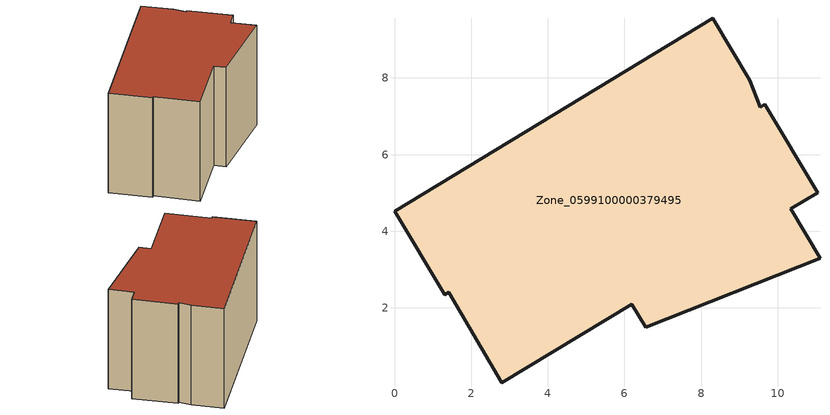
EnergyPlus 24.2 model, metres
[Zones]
Zone_0599100000379495
 floor ground (C_G): 9.66,7.31 11.04,5.01 10.35,4.59 11.11,3.29 6.56,1.5 6.19,2.09 2.8,0.05 1.42,2.4 1.31,2.34 0,4.52 8.31,9.56 9.28,7.94 9.54,7.24 z0
 wall outside (C_F): 6.56,1.5 11.11,3.29 10.35,4.59 11.04,5.01 9.66,7.31 9.54,7.24 9.28,7.94 8.31,9.56 0,4.52 1.31,2.34 1.42,2.4 2.8,0.05 6.19,2.09 6.56,1.5 z0:6.54
 roof outside (C_R): 9.54,7.24 9.28,7.94 8.31,9.56 0,4.52 1.31,2.34 1.42,2.4 2.8,0.05 6.19,2.09 6.56,1.5 11.11,3.29 10.35,4.59 11.04,5.01 9.66,7.31 z6.54
[BUILDING]
Pand.0599100000379495: North Axis=0; Terrain=City; Loads Convergence Tolerance Value=0.04; Temperature Convergence Tolerance Value=0.4; Solar Distribution=FullExterior; Maximum Number of Warmup Days=25; Minimum Number of Warmup Days=1
[Site:Location]
Rotterdam.The.Hague.AP_ZH_NLD Design_Conditions: Latitude=51.96; Longitude=4.45; Time Zone=1; Elevation=-4.5
[SITE:GROUNDTEMPERATURE:BUILDINGSURFACE]
18, 18, 18, 18, 18, 18, 18, 18, 18, 18, 18, 18
[MATERIAL] Thermal Absorptance=0.9; Solar Absorptance=0.7; Visible Absorptance=0.7
Name | Roughness | Thickness | Conductivity | Density | Specific Heat
G.TC.1992-2005 | MediumSmooth | 0.15 | 0.06 | 540 | 1210
F.TC.1992-2005 | Rough | 0.3 | 0.12 | 1920 | 840
R.TC.1992-2005 | MediumRough | 0.2 | 0.08 | 1500 | 1000
[CONSTRUCTION]
C_G: G.TC.1992-2005
C_F: F.TC.1992-2005
C_R: R.TC.1992-2005
[ZONE]
Zone_0599100000379495: Type=1; Multiplier=1; Ceiling Height=Autocalculate; Volume=Autocalculate; Floor Area=autocalculate; Part of Total Floor Area=Yes
[ZONEINFILTRATION:DESIGNFLOWRATE]
Infil_Zone_0599100000379495: Zone or ZoneList or Space or SpaceList=Zone_0599100000379495; Schedule=AlwaysOn; Design Flow Rate Calculation Method=Flow/Area; Flow Rate per Floor Area=0.0015; Constant Term Coefficient=1; Temperature Term Coefficient=0; Velocity Term Coefficient=0; Velocity Squared Term Coefficient=0
[HVACTEMPLATE:ZONE:IDEALLOADSAIRSYSTEM]
Zone_0599100000379495: Maximum Heating Supply Air Temperature=50; Minimum Cooling Supply Air Temperature=13; Maximum Heating Supply Air Humidity Ratio=0.0156; Minimum Cooling Supply Air Humidity Ratio=0.0077; Heating Limit=NoLimit; Cooling Limit=NoLimit; Dehumidification Control Type=ConstantSensibleHeatRatio; Cooling Sensible Heat Ratio=0.7; Dehumidification Setpoint=60; Humidification Control Type=None; Humidification Setpoint=30; Outdoor Air Method=None; Outdoor Air Flow Rate per Person=0.00944; Outdoor Air Flow Rate per Zone Floor Area=0; Outdoor Air Flow Rate per Zone=0; Demand Controlled Ventilation Type=None; Outdoor Air Economizer Type=NoEconomizer; Heat Recovery Type=None; Sensible Heat Recovery Effectiveness=0.7; Latent Heat Recovery Effectiveness=0.65
[ZONECONTROL:THERMOSTAT]
ThermostatControl_Zone_0599100000379495: Zone or ZoneList=Zone_0599100000379495; Control Type Schedule=DualSetpointControlType; Control 1=Thermostat_Zone_0599100000379495; Temperature Difference Between Cutout And Setpoint=0
[THERMOSTATSETPOINT:DUALSETPOINT]
Thermostat_Zone_0599100000379495: Heating Setpoint Temperature Schedule=HeatingSetpoint_Zone_0599100000379495; Cooling Setpoint Temperature Schedule=CoolingSetpoint_Zone_0599100000379495
[SCHEDULE:COMPACT]
HeatingSetpoint_Zone_0599100000379495: Through: 12/31, For: AllDays, Until: 24:00, 21
CoolingSetpoint_Zone_0599100000379495: Through: 12/31, For: AllDays, Until: 24:00, 24
DualSetpointControlType: Through: 12/31, For: AllDays, Until: 24:00, 4
AlwaysOn: Through: 12/31, For: AllDays, Until: 24:00, 1
